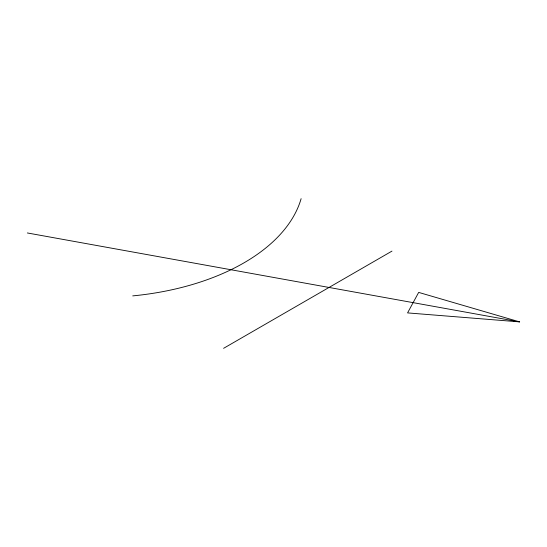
<?xml version="1.0" encoding="UTF-8"?>
<svg xmlns="http://www.w3.org/2000/svg" width="547" height="547" viewBox="0 0 547 547"><rect width="100%" height="100%" fill="white"/><g stroke="black" fill="none" stroke-linecap="round" stroke-linejoin="round"><path stroke-width="0.82" d="M223.579 348.33L391.96 251.114M519.65 321.889L407.563 312.898L418.674 292.399L519.65 321.889L27.35 232.96M301.117 198.67A204.694 118.179 0 0 1 132.73 295.886"/></g></svg>
